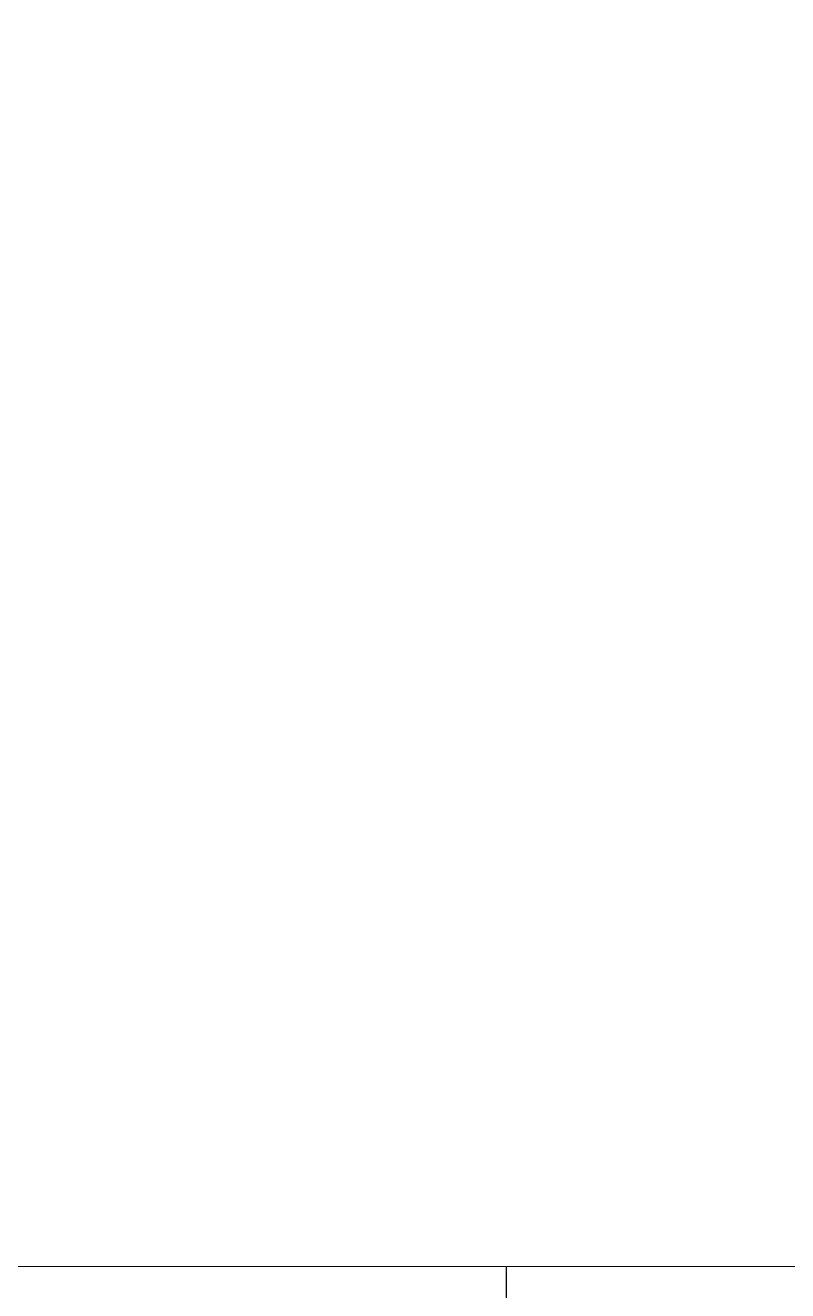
# Model space of a CAD drawing. Extents: x -47641 to 202, y -7675 to 12965.
# Drawn here: x -31817 to -31370, y 1724 to 2465 of the extents above; entities that cross this region are included whole.
import ezdxf

# ---------------------------------------------------------------- set-up
doc = ezdxf.new("R2010")
doc.units = 0
for name, color, linetype, lineweight in [('A-AREA-BNDY-OTLN', 9, 'CONTINUOUS', 5), ('A-WALL-____-PATT', 9, 'CONTINUOUS', 25), ('I-WALL-____-MCUT', 9, 'CONTINUOUS', 25)]:
    doc.layers.add(name, color=color, linetype=linetype, lineweight=lineweight)

msp = doc.modelspace()

# ---------------------------------------------------------------- hatches: boundary and pattern name
at = {"layer": 'A-WALL-____-PATT', "lineweight": 5}
h = msp.add_hatch(dxfattribs=at)
h.set_pattern_fill('FP_3', color=256, style=0)
h.set_pattern_definition([])
h.paths.add_polyline_path([(-30919.90222, 1623.20564), (-30919.90222, 1738.20564), (-31534.90222, 1738.20564), (-31534.90222, 1623.20564)], flags=0)
h.paths.add_polyline_path([(-32434.90222, 1623.20564), (-32434.90222, 1738.20564), (-32784.90222, 1738.20564), (-32784.90222, 1623.20564)], flags=0)
h.paths.add_polyline_path([(-34084.90222, 1623.20564), (-34084.90222, 1738.20564), (-34194.90222, 1738.20564), (-34194.90222, 1623.20564)], flags=0)

# ---------------------------------------------------------------- linework, layer by layer
at = {"layer": 'A-AREA-BNDY-OTLN'}
msp.add_lwpolyline([(-28859.90222, 2438.20564), (-28859.90222, 6148.20564), (-29784.90222, 6148.20564), (-29809.90222, 6148.20564), (-29809.90222, 6443.20564), (-29922.67182, 6443.20564), (-32299.90222, 6443.20564), (-32309.90222, 6443.20564), (-32309.90222, 6148.20564), (-32534.90222, 6148.20564), (-32534.90222, 1738.20564), (-30919.90222, 1738.20564), (-30919.90222, 2438.20564), (-28909.90222, 2438.20564)], close=True, dxfattribs=at)
at = {"layer": 'I-WALL-____-MCUT'}
msp.add_line((-31534.90222, 1738.20564), (-31534.90222, 1623.20564), dxfattribs=at)

doc.saveas('drawing.dxf')
